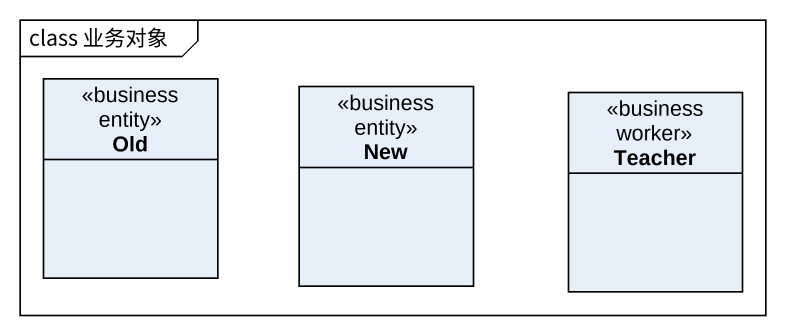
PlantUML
@startuml
mainframe class 业务对象
hide circle
hide empty members
class Old <<business entity>>
class New <<business entity>>
class Teacher <<business worker>>
@enduml
